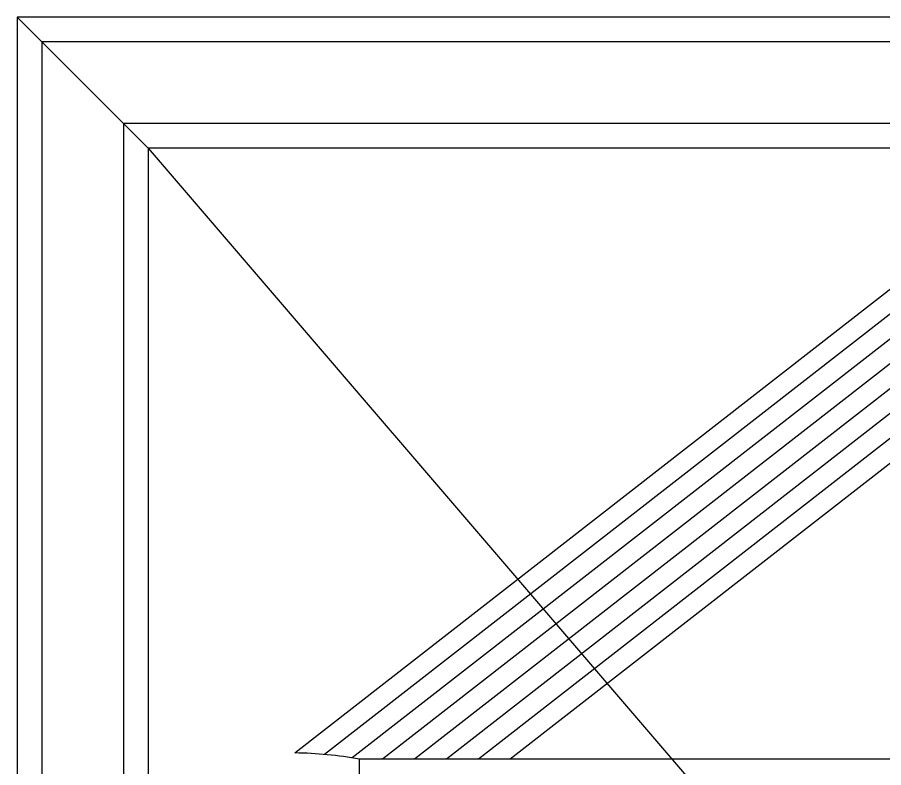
# Model space of a CAD drawing. Header units: metres. Extents: x 878 to 1938, y 746 to 2926.
# Drawn here: x 878 to 1408, y 2467 to 2926 of the extents above; entities that cross this region are included whole.
import ezdxf

# ---------------------------------------------------------------- set-up
doc = ezdxf.new("R2010")
doc.units = ezdxf.units.M
for name, color, linetype in [('3', 3, 'Continuous'), ('4', 4, 'Continuous'), ('7', 7, 'Continuous')]:
    doc.layers.add(name, color=color, linetype=linetype)

msp = doc.modelspace()

# ---------------------------------------------------------------- linework, layer by layer
at = {"layer": '3'}
msp.add_line((957.67, 2845.74), (877.67, 2925.74), dxfattribs=at)
for points in [[(1922.67, 745.74), (1922.67, 2910.74), (892.67, 2910.74), (892.67, 745.74)], [(1872.67, 745.74), (1872.67, 2860.74), (942.67, 2860.74), (942.67, 745.74)], [(957.67, 2845.74), (1857.67, 1795.74), (957.67, 750.74)], [(1809.66, 2474.65), (1437.67, 2764.53), (1065.68, 2474.65)], [(1792.78, 2472.59), (1437.67, 2749.31), (1082.56, 2472.59)], [(1774.18, 2471.87), (1437.67, 2734.1), (1101.15, 2471.87)], [(1754.66, 2471.87), (1437.67, 2718.89), (1120.68, 2471.87)], [(1735.14, 2471.87), (1437.67, 2703.67), (1140.2, 2471.87)], [(1715.61, 2471.87), (1437.67, 2688.46), (1159.72, 2471.87)]]:
    msp.add_lwpolyline(points, dxfattribs=at)
at = {"layer": '4'}
for points in [[(1937.67, 745.74), (1937.67, 2925.74), (877.67, 2925.74), (877.67, 745.74)], [(1857.67, 745.74), (1857.67, 2845.74), (957.67, 2845.74), (957.67, 745.74)]]:
    msp.add_lwpolyline(points, dxfattribs=at)
at = {"layer": '7'}
msp.add_line((1788.35, 2471.87), (1086.99, 2471.87), dxfattribs=at)
for points in [[(1857.67, 745.74), (1857.67, 2845.74), (957.67, 2845.74), (957.67, 745.74)], [(1696.09, 2471.87), (1437.67, 2673.25), (1179.24, 2471.87)]]:
    msp.add_lwpolyline(points, dxfattribs=at)
msp.add_lwpolyline([(1146.84, 2383.89, -1.08), (1157.06, 2377.64, -1.28), (1149.51, 2391.65), (1149.51, 2403.79), (1139.71, 2403.79, -0.41), (1139.31, 2404.19), (1139.31, 2411.8), (1127.67, 2411.8, -0.41), (1127.27, 2412.2), (1127.27, 2427.9, -0.49), (1116.08, 2436.85), (1116.08, 2442.81), (1105.29, 2442.81, -0.41), (1104.89, 2443.21), (1104.89, 2453.24), (1092.61, 2453.24, -0.41), (1092.21, 2453.64), (1092.21, 2461.44), (1087.39, 2461.44, -0.41), (1086.99, 2461.84), (1086.99, 2471.87, 0.04), (1047.46, 2475.67), (1437.67, 2779.74)], format="xyb", dxfattribs=at)

doc.saveas('drawing.dxf')
